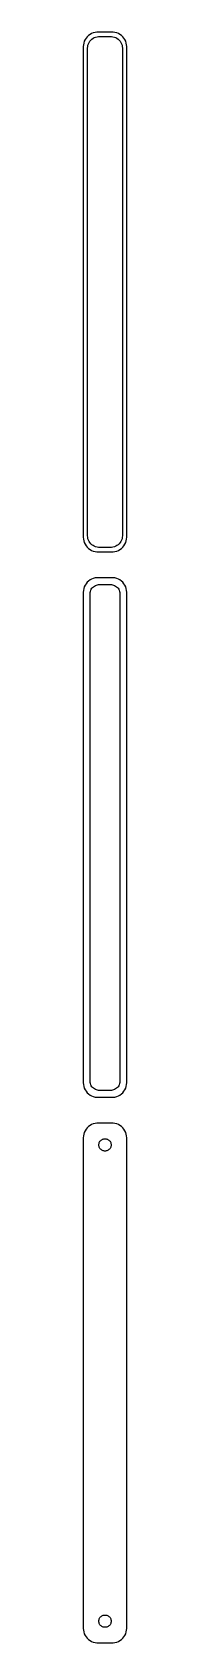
# Model space of a CAD drawing. Header units: metres. Extents: x -8 to 8, y 477 to 1035.
import ezdxf

# ---------------------------------------------------------------- set-up
doc = ezdxf.new("R2010")
doc.units = ezdxf.units.M

msp = doc.modelspace()

# ---------------------------------------------------------------- linework, layer by layer
for p, q in [((-6.88153, 1032.41), (-7.14888, 1031.84)), ((-6.54507, 1032.94), (-6.88153, 1032.41)), ((-6.14484, 1033.42), (-6.54507, 1032.94)), ((-5.68712, 1033.85), (-6.14484, 1033.42)), ((-5.17912, 1034.22), (-5.68712, 1033.85)), ((-4.62889, 1034.52), (-5.17912, 1034.22)), ((-4.91586, 1032.24), (-4.54968, 1032.58)), ((-4.04507, 1034.76), (-4.62889, 1034.52)), ((-4.54968, 1032.58), (-4.1433, 1032.88)), ((-4.1433, 1032.88), (-3.70311, 1033.12)), ((-3.4369, 1034.91), (-4.04507, 1034.76)), ((-3.70311, 1033.12), (-3.23605, 1033.3)), ((-2.81395, 1034.99), (-3.4369, 1034.91)), ((-3.23605, 1033.3), (-2.74951, 1033.43)), ((2.81395, 1034.99), (-2.81395, 1034.99)), ((-2.74951, 1033.43), (-2.25116, 1033.49)), ((-2.25116, 1033.49), (2.25116, 1033.49)), ((2.25116, 1033.49), (2.74951, 1033.43)), ((2.74951, 1033.43), (3.23605, 1033.3)), ((3.4369, 1034.91), (2.81395, 1034.99)), ((3.23605, 1033.3), (3.70311, 1033.12)), ((4.04507, 1034.76), (3.4369, 1034.91)), ((3.70311, 1033.12), (4.1433, 1032.88)), ((4.62889, 1034.52), (4.04507, 1034.76)), ((4.1433, 1032.88), (4.54968, 1032.58)), ((4.54968, 1032.58), (4.91586, 1032.24)), ((5.17912, 1034.22), (4.62889, 1034.52)), ((5.68712, 1033.85), (5.17912, 1034.22)), ((6.14484, 1033.42), (5.68712, 1033.85)), ((6.54507, 1032.94), (6.14484, 1033.42)), ((6.88153, 1032.41), (6.54507, 1032.94)), ((7.14888, 1031.84), (6.88153, 1032.41)), ((-7.46057, 1030.63), (-7.5, 1030)), ((-7.5, 1030), (-7.5, 860)), ((-7.34291, 1031.24), (-7.46057, 1030.63)), ((-7.14888, 1031.84), (-7.34291, 1031.24)), ((-6, 1029.5), (-5.96844, 1030)), ((-6, 860.5), (-6, 1029.5)), ((-5.96844, 1030), (-5.87433, 1030.49)), ((-5.87433, 1030.49), (-5.7191, 1030.97)), ((-5.7191, 1030.97), (-5.50522, 1031.43)), ((-5.50522, 1031.43), (-5.23605, 1031.85)), ((-5.23605, 1031.85), (-4.91586, 1032.24)), ((4.91586, 1032.24), (5.23605, 1031.85)), ((5.23605, 1031.85), (5.50522, 1031.43)), ((5.50522, 1031.43), (5.7191, 1030.97)), ((5.7191, 1030.97), (5.87433, 1030.49)), ((5.87433, 1030.49), (5.96844, 1030)), ((5.96844, 1030), (6, 1029.5)), ((6, 1029.5), (6, 860.5)), ((7.34291, 1031.24), (7.14888, 1031.84)), ((7.46057, 1030.63), (7.34291, 1031.24)), ((7.5, 1030), (7.46057, 1030.63)), ((7.5, 860), (7.5, 1030)), ((-7.5, 860), (-7.46057, 859.373)), ((-7.46057, 859.373), (-7.34291, 858.757)), ((-5.96844, 859.999), (-6, 860.5)), ((-5.87433, 859.505), (-5.96844, 859.999)), ((-5.7191, 859.028), (-5.87433, 859.505)), ((5.87433, 859.505), (5.7191, 859.028)), ((5.96844, 859.999), (5.87433, 859.505)), ((6, 860.5), (5.96844, 859.999)), ((7.34291, 858.757), (7.46057, 859.373)), ((7.46057, 859.373), (7.5, 860)), ((-7.34291, 858.757), (-7.14888, 858.159)), ((-7.14888, 858.159), (-6.88153, 857.591)), ((-6.88153, 857.591), (-6.54507, 857.061)), ((-6.54507, 857.061), (-6.14484, 856.577)), ((-6.14484, 856.577), (-5.68712, 856.147)), ((-5.50522, 858.573), (-5.7191, 859.028)), ((-5.68712, 856.147), (-5.17912, 855.778)), ((-5.23605, 858.149), (-5.50522, 858.573)), ((-4.91586, 857.762), (-5.23605, 858.149)), ((-5.17912, 855.778), (-4.62889, 855.476)), ((-4.54968, 857.418), (-4.91586, 857.762)), ((-4.62889, 855.476), (-4.04507, 855.245)), ((-4.1433, 857.123), (-4.54968, 857.418)), ((-3.70311, 856.881), (-4.1433, 857.123)), ((-4.04507, 855.245), (-3.4369, 855.089)), ((-3.23605, 856.696), (-3.70311, 856.881)), ((-3.4369, 855.089), (-2.81395, 855.01)), ((-2.74951, 856.571), (-3.23605, 856.696)), ((-2.81395, 855.01), (2.81395, 855.01)), ((-2.25116, 856.508), (-2.74951, 856.571)), ((2.25116, 856.508), (-2.25116, 856.508)), ((2.74951, 856.571), (2.25116, 856.508)), ((3.23605, 856.696), (2.74951, 856.571)), ((2.81395, 855.01), (3.4369, 855.089)), ((3.70311, 856.881), (3.23605, 856.696)), ((3.4369, 855.089), (4.04507, 855.245)), ((4.1433, 857.123), (3.70311, 856.881)), ((4.04507, 855.245), (4.62889, 855.476)), ((4.54968, 857.418), (4.1433, 857.123)), ((4.91586, 857.762), (4.54968, 857.418)), ((4.62889, 855.476), (5.17912, 855.778)), ((5.23605, 858.149), (4.91586, 857.762)), ((5.17912, 855.778), (5.68712, 856.147)), ((5.50522, 858.573), (5.23605, 858.149)), ((5.7191, 859.028), (5.50522, 858.573)), ((5.68712, 856.147), (6.14484, 856.577)), ((6.14484, 856.577), (6.54507, 857.061)), ((6.54507, 857.061), (6.88153, 857.591)), ((6.88153, 857.591), (7.14888, 858.159)), ((7.14888, 858.159), (7.34291, 858.757)), ((-7.14888, 842.841), (-7.34291, 842.243)), ((-6.88153, 843.409), (-7.14888, 842.841)), ((-6.54507, 843.939), (-6.88153, 843.409)), ((-6.14484, 844.423), (-6.54507, 843.939)), ((-5.68712, 844.853), (-6.14484, 844.423)), ((-5.17912, 845.222), (-5.68712, 844.853)), ((-4.62889, 845.524), (-5.17912, 845.222)), ((-4.04507, 845.755), (-4.62889, 845.524)), ((-4.5184, 842.33), (-4.26921, 842.631)), ((-4.26921, 842.631), (-3.98424, 842.899)), ((-3.4369, 845.911), (-4.04507, 845.755)), ((-3.98424, 842.899), (-3.66798, 843.128)), ((-3.66798, 843.128), (-3.32541, 843.317)), ((-2.81395, 845.99), (-3.4369, 845.911)), ((-3.32541, 843.317), (-2.96194, 843.461)), ((-2.96194, 843.461), (-2.5833, 843.558)), ((2.81395, 845.99), (-2.81395, 845.99)), ((-2.5833, 843.558), (-2.19545, 843.607)), ((-2.19545, 843.607), (2.19545, 843.607)), ((2.19545, 843.607), (2.5833, 843.558)), ((2.5833, 843.558), (2.96194, 843.461)), ((3.4369, 845.911), (2.81395, 845.99)), ((2.96194, 843.461), (3.32541, 843.317)), ((3.32541, 843.317), (3.66798, 843.128)), ((4.04507, 845.755), (3.4369, 845.911)), ((3.66798, 843.128), (3.98424, 842.899)), ((3.98424, 842.899), (4.26921, 842.631)), ((4.62889, 845.524), (4.04507, 845.755)), ((4.26921, 842.631), (4.5184, 842.33)), ((5.17912, 845.222), (4.62889, 845.524)), ((5.68712, 844.853), (5.17912, 845.222)), ((6.14484, 844.423), (5.68712, 844.853)), ((6.54507, 843.939), (6.14484, 844.423)), ((6.88153, 843.409), (6.54507, 843.939)), ((7.14888, 842.841), (6.88153, 843.409)), ((7.34291, 842.243), (7.14888, 842.841)), ((-7.46057, 841.627), (-7.5, 841)), ((-7.5, 841), (-7.5, 671)), ((-7.34291, 842.243), (-7.46057, 841.627)), ((-5.11292, 840.5), (-5.08836, 840.89)), ((-5.11292, 671.5), (-5.11292, 840.5)), ((-5.08836, 840.89), (-5.01512, 841.274)), ((-5.01512, 841.274), (-4.89432, 841.646)), ((-4.89432, 841.646), (-4.72786, 842)), ((-4.72786, 842), (-4.5184, 842.33)), ((4.5184, 842.33), (4.72786, 842)), ((4.72786, 842), (4.89432, 841.646)), ((4.89432, 841.646), (5.01512, 841.274)), ((5.01512, 841.274), (5.08836, 840.89)), ((5.08836, 840.89), (5.11292, 840.5)), ((5.11292, 840.5), (5.11292, 671.5)), ((7.46057, 841.627), (7.34291, 842.243)), ((7.5, 841), (7.46057, 841.627)), ((7.5, 671), (7.5, 841)), ((-7.5, 671), (-7.46057, 670.373)), ((-7.46057, 670.373), (-7.34291, 669.757)), ((-7.34291, 669.757), (-7.14888, 669.159)), ((-5.08836, 671.11), (-5.11292, 671.5)), ((-5.01512, 670.726), (-5.08836, 671.11)), ((-4.89432, 670.354), (-5.01512, 670.726)), ((-4.72786, 670), (-4.89432, 670.354)), ((-4.5184, 669.67), (-4.72786, 670)), ((-4.26921, 669.369), (-4.5184, 669.67)), ((4.5184, 669.67), (4.26921, 669.369)), ((4.72786, 670), (4.5184, 669.67)), ((4.89432, 670.354), (4.72786, 670)), ((5.01512, 670.726), (4.89432, 670.354)), ((5.08836, 671.11), (5.01512, 670.726)), ((5.11292, 671.5), (5.08836, 671.11)), ((7.14888, 669.159), (7.34291, 669.757)), ((7.34291, 669.757), (7.46057, 670.373)), ((7.46057, 670.373), (7.5, 671)), ((-7.14888, 669.159), (-6.88153, 668.591)), ((-6.88153, 668.591), (-6.54507, 668.061)), ((-6.54507, 668.061), (-6.14484, 667.577)), ((-6.14484, 667.577), (-5.68712, 667.147)), ((-5.68712, 667.147), (-5.17912, 666.778)), ((-5.17912, 666.778), (-4.62889, 666.476)), ((-4.62889, 666.476), (-4.04507, 666.245)), ((-3.98424, 669.101), (-4.26921, 669.369)), ((-4.04507, 666.245), (-3.4369, 666.089)), ((-3.66798, 668.872), (-3.98424, 669.101)), ((-3.32541, 668.683), (-3.66798, 668.872)), ((-3.4369, 666.089), (-2.81395, 666.01)), ((-2.96194, 668.539), (-3.32541, 668.683)), ((-2.5833, 668.442), (-2.96194, 668.539)), ((-2.81395, 666.01), (2.81395, 666.01)), ((-2.19545, 668.393), (-2.5833, 668.442)), ((2.19545, 668.393), (-2.19545, 668.393)), ((2.5833, 668.442), (2.19545, 668.393)), ((2.96194, 668.539), (2.5833, 668.442)), ((2.81395, 666.01), (3.4369, 666.089)), ((3.32541, 668.683), (2.96194, 668.539)), ((3.66798, 668.872), (3.32541, 668.683)), ((3.4369, 666.089), (4.04507, 666.245)), ((3.98424, 669.101), (3.66798, 668.872)), ((4.26921, 669.369), (3.98424, 669.101)), ((4.04507, 666.245), (4.62889, 666.476)), ((4.62889, 666.476), (5.17912, 666.778)), ((5.17912, 666.778), (5.68712, 667.147)), ((5.68712, 667.147), (6.14484, 667.577)), ((6.14484, 667.577), (6.54507, 668.061)), ((6.54507, 668.061), (6.88153, 668.591)), ((6.88153, 668.591), (7.14888, 669.159)), ((-7.34291, 653.243), (-7.46057, 652.627)), ((-7.14888, 653.841), (-7.34291, 653.243)), ((-6.88153, 654.409), (-7.14888, 653.841)), ((-6.54507, 654.939), (-6.88153, 654.409)), ((-6.14484, 655.423), (-6.54507, 654.939)), ((-5.68712, 655.853), (-6.14484, 655.423)), ((-5.17912, 656.222), (-5.68712, 655.853)), ((-4.62889, 656.524), (-5.17912, 656.222)), ((-4.04507, 656.755), (-4.62889, 656.524)), ((-3.4369, 656.911), (-4.04507, 656.755)), ((-2.81395, 656.99), (-3.4369, 656.911)), ((2.81395, 656.99), (-2.81395, 656.99)), ((3.4369, 656.911), (2.81395, 656.99)), ((4.04507, 656.755), (3.4369, 656.911)), ((4.62889, 656.524), (4.04507, 656.755)), ((5.17912, 656.222), (4.62889, 656.524)), ((5.68712, 655.853), (5.17912, 656.222)), ((6.14484, 655.423), (5.68712, 655.853)), ((6.54507, 654.939), (6.14484, 655.423)), ((6.88153, 654.409), (6.54507, 654.939)), ((7.14888, 653.841), (6.88153, 654.409)), ((7.34291, 653.243), (7.14888, 653.841)), ((7.46057, 652.627), (7.34291, 653.243)), ((-7.46057, 652.627), (-7.5, 652)), ((-7.5, 652), (-7.5, 482)), ((-2.13528, 649.5), (-2.11845, 649.768)), ((-2.11845, 649.232), (-2.13528, 649.5)), ((-2.11845, 649.768), (-2.06821, 650.031)), ((-2.06821, 648.969), (-2.11845, 649.232)), ((-2.06821, 650.031), (-1.98534, 650.286)), ((-1.98534, 648.714), (-2.06821, 648.969)), ((-1.98534, 650.286), (-1.87117, 650.529)), ((-1.87117, 648.471), (-1.98534, 648.714)), ((-1.87117, 650.529), (-1.72748, 650.755)), ((-1.72748, 648.245), (-1.87117, 648.471)), ((-1.72748, 650.755), (-1.55655, 650.962)), ((-1.55655, 648.038), (-1.72748, 648.245)), ((-1.55655, 650.962), (-1.36108, 651.145)), ((-1.36108, 647.855), (-1.55655, 648.038)), ((-1.36108, 651.145), (-1.14413, 651.303)), ((-1.14413, 647.697), (-1.36108, 647.855)), ((-1.14413, 651.303), (-0.909149, 651.432)), ((-0.909149, 647.568), (-1.14413, 647.697)), ((-0.909149, 651.432), (-0.659836, 651.531)), ((-0.659836, 647.469), (-0.909149, 647.568)), ((-0.659836, 651.531), (-0.400101, 651.597)), ((-0.400101, 647.403), (-0.659836, 647.469)), ((-0.400101, 651.597), (-0.134064, 651.631)), ((-0.134064, 647.369), (-0.400101, 647.403)), ((-0.134064, 651.631), (0.134064, 651.631)), ((0.134064, 647.369), (-0.134064, 647.369)), ((0.134064, 651.631), (0.400101, 651.597)), ((0.400101, 647.403), (0.134064, 647.369)), ((0.400101, 651.597), (0.659836, 651.531)), ((0.659836, 647.469), (0.400101, 647.403)), ((0.659836, 651.531), (0.909149, 651.432)), ((0.909149, 647.568), (0.659836, 647.469)), ((0.909149, 651.432), (1.14413, 651.303)), ((1.14413, 647.697), (0.909149, 647.568)), ((1.14413, 651.303), (1.36108, 651.145)), ((1.36108, 647.855), (1.14413, 647.697)), ((1.36108, 651.145), (1.55655, 650.962)), ((1.55655, 648.038), (1.36108, 647.855)), ((1.55655, 650.962), (1.72748, 650.755)), ((1.72748, 648.245), (1.55655, 648.038)), ((1.72748, 650.755), (1.87117, 650.529)), ((1.87117, 648.471), (1.72748, 648.245)), ((1.87117, 650.529), (1.98534, 650.286)), ((1.98534, 648.714), (1.87117, 648.471)), ((1.98534, 650.286), (2.06821, 650.031)), ((2.06821, 648.969), (1.98534, 648.714)), ((2.06821, 650.031), (2.11845, 649.768)), ((2.11845, 649.232), (2.06821, 648.969)), ((2.11845, 649.768), (2.13528, 649.5)), ((2.13528, 649.5), (2.11845, 649.232)), ((7.5, 652), (7.46057, 652.627)), ((7.5, 482), (7.5, 652)), ((-1.98534, 485.286), (-1.87117, 485.529)), ((-1.87117, 485.529), (-1.72748, 485.755)), ((-1.72748, 485.755), (-1.55655, 485.962)), ((-1.55655, 485.962), (-1.36108, 486.145)), ((-1.36108, 486.145), (-1.14413, 486.303)), ((-1.14413, 486.303), (-0.909149, 486.432)), ((-0.909149, 486.432), (-0.659836, 486.531)), ((-0.659836, 486.531), (-0.400101, 486.597)), ((-0.400101, 486.597), (-0.134064, 486.631)), ((-0.134064, 486.631), (0.134064, 486.631)), ((0.134064, 486.631), (0.400101, 486.597)), ((0.400101, 486.597), (0.659836, 486.531)), ((0.659836, 486.531), (0.909149, 486.432)), ((0.909149, 486.432), (1.14413, 486.303)), ((1.14413, 486.303), (1.36108, 486.145)), ((1.36108, 486.145), (1.55655, 485.962)), ((1.55655, 485.962), (1.72748, 485.755)), ((1.72748, 485.755), (1.87117, 485.529)), ((1.87117, 485.529), (1.98534, 485.286)), ((-7.5, 482), (-7.46057, 481.373)), ((-7.46057, 481.373), (-7.34291, 480.757)), ((-7.34291, 480.757), (-7.14888, 480.159)), ((-7.14888, 480.159), (-6.88153, 479.591)), ((-2.13528, 484.5), (-2.11845, 484.768)), ((-2.11845, 484.232), (-2.13528, 484.5)), ((-2.11845, 484.768), (-2.06821, 485.031)), ((-2.06821, 483.969), (-2.11845, 484.232)), ((-2.06821, 485.031), (-1.98534, 485.286)), ((-1.98534, 483.714), (-2.06821, 483.969)), ((-1.87117, 483.471), (-1.98534, 483.714)), ((-1.72748, 483.245), (-1.87117, 483.471)), ((-1.55655, 483.038), (-1.72748, 483.245)), ((-1.36108, 482.855), (-1.55655, 483.038)), ((-1.14413, 482.697), (-1.36108, 482.855)), ((-0.909149, 482.568), (-1.14413, 482.697)), ((-0.659836, 482.469), (-0.909149, 482.568)), ((-0.400101, 482.403), (-0.659836, 482.469)), ((-0.134064, 482.369), (-0.400101, 482.403)), ((0.134064, 482.369), (-0.134064, 482.369)), ((0.400101, 482.403), (0.134064, 482.369)), ((0.659836, 482.469), (0.400101, 482.403)), ((0.909149, 482.568), (0.659836, 482.469)), ((1.14413, 482.697), (0.909149, 482.568)), ((1.36108, 482.855), (1.14413, 482.697)), ((1.55655, 483.038), (1.36108, 482.855)), ((1.72748, 483.245), (1.55655, 483.038)), ((1.87117, 483.471), (1.72748, 483.245)), ((1.98534, 483.714), (1.87117, 483.471)), ((1.98534, 485.286), (2.06821, 485.031)), ((2.06821, 483.969), (1.98534, 483.714)), ((2.06821, 485.031), (2.11845, 484.768)), ((2.11845, 484.232), (2.06821, 483.969)), ((2.11845, 484.768), (2.13528, 484.5)), ((2.13528, 484.5), (2.11845, 484.232)), ((6.88153, 479.591), (7.14888, 480.159)), ((7.14888, 480.159), (7.34291, 480.757)), ((7.34291, 480.757), (7.46057, 481.373)), ((7.46057, 481.373), (7.5, 482)), ((-6.88153, 479.591), (-6.54507, 479.061)), ((-6.54507, 479.061), (-6.14484, 478.577)), ((-6.14484, 478.577), (-5.68712, 478.147)), ((-5.68712, 478.147), (-5.17912, 477.778)), ((-5.17912, 477.778), (-4.62889, 477.476)), ((-4.62889, 477.476), (-4.04507, 477.245)), ((-4.04507, 477.245), (-3.4369, 477.089)), ((-3.4369, 477.089), (-2.81395, 477.01)), ((-2.81395, 477.01), (2.81395, 477.01)), ((2.81395, 477.01), (3.4369, 477.089)), ((3.4369, 477.089), (4.04507, 477.245)), ((4.04507, 477.245), (4.62889, 477.476)), ((4.62889, 477.476), (5.17912, 477.778)), ((5.17912, 477.778), (5.68712, 478.147)), ((5.68712, 478.147), (6.14484, 478.577)), ((6.14484, 478.577), (6.54507, 479.061)), ((6.54507, 479.061), (6.88153, 479.591))]:
    msp.add_line(p, q)

doc.saveas('drawing.dxf')
